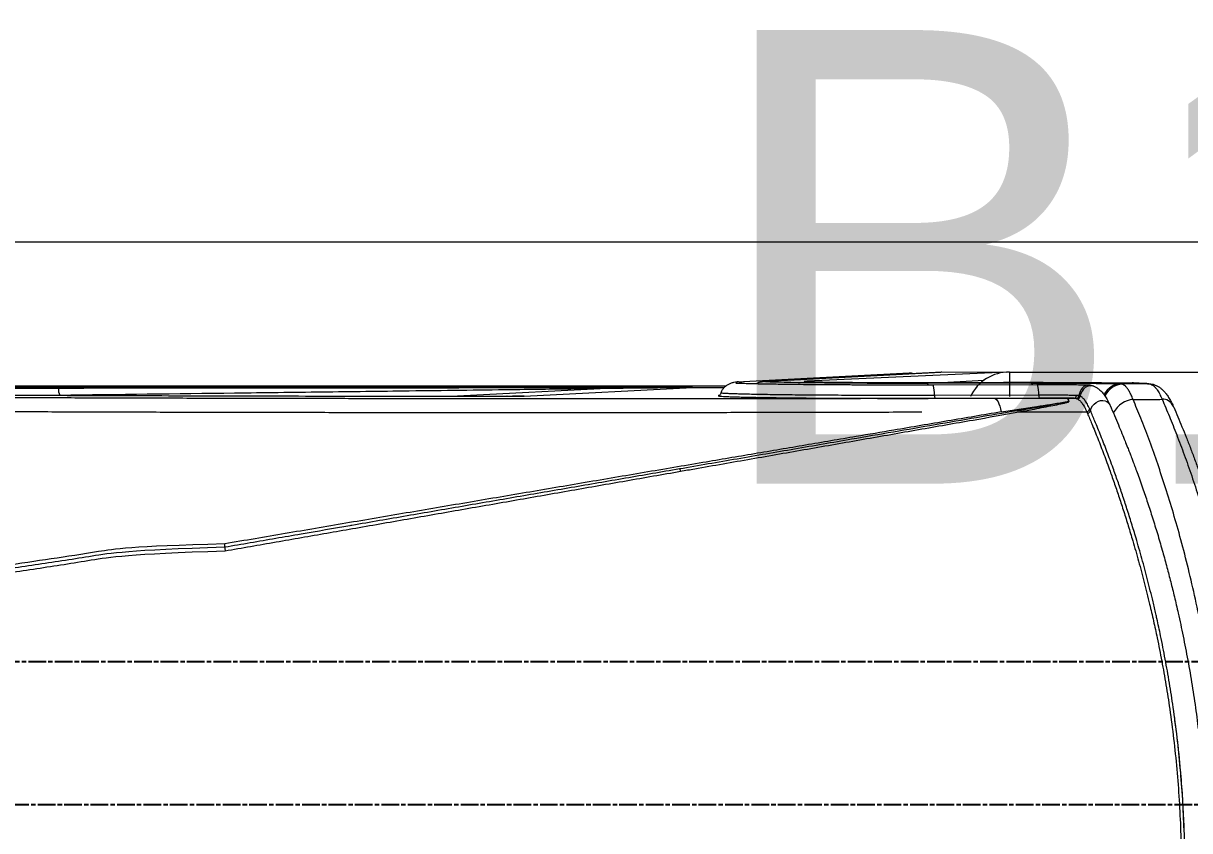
# Model space of a CAD drawing. Header units: inches. Extents: x 102655 to 148943, y 72248 to 114419.
# Drawn here: x 132857 to 133445, y 99441 to 99849 of the extents above; entities that cross this region are included whole.
import ezdxf

# ---------------------------------------------------------------- set-up
doc = ezdxf.new("R2010")
doc.units = ezdxf.units.IN
doc.linetypes.add('CENTER INDS', pattern=[13.335, 8.89, -1.11125, 2.2225, -1.11125])
doc.layers.add('ceiling dim', color=8, linetype='Continuous', lineweight=5)
doc.layers.add('Furnitureee', color=8, linetype='Continuous', lineweight=5)
doc.layers.add('ELECTRICAL LIGHTING CEILING', color=6, linetype='CENTER INDS', true_color=0xff00ff)
doc.layers.add('WALL-GNRL', color=8, linetype='Continuous')
doc.styles.get("Standard").update_dxf_attribs({"font": 'arial.ttf'})

# ---------------------------------------------------------------- blocks, each defined once
blk = doc.blocks.new('A$Caba3f22f')
at = {"color": 8}
for p, q in [((26280.01, 5452.53, 0.03), (21480.01, 5452.77, 0.03)), ((23214.55, 5382.22, 0.03), (23301.27, 5386.73, 0.03)), ((23230.29, 5382.62, 0.03), (23317.38, 5387.15, 0.03)), ((23230.76, 5382.64, 0.03), (23317.87, 5387.17, 0.03)), ((23350.57, 5387.16, 0.03), (23249.87, 5382.56, 0.03)), ((23317.87, 5387.17, 0.03), (23350.57, 5387.16, 0.03)), ((23351.93, 5387.16, 0.03), (24646.9, 5387.09, 0.03)), ((23351.93, 5387.16, 0.03), (23351.93, 5374.88, 0.03)), ((23208.73, 5379.99, 0.03), (22633.9, 5380.02, 0.03)), ((23152.03, 5379.03, 0.03), (23073.55, 5374.94, 0.03)), ((23107.11, 5374.92, 0.03), (23191.99, 5379.34, 0.03)), ((23164.42, 5379.34, 0.03), (23151.21, 5379.34, 0.03)), ((23191.63, 5379.34, 0.03), (23164.42, 5379.34, 0.03)), ((23191.99, 5379.34, 0.03), (23191.63, 5379.34, 0.03)), ((23213.94, 5382.15, 0.03), (23214.55, 5382.22, 0.03)), ((23230.29, 5382.62, 0.03), (23230.76, 5382.64, 0.03)), ((23362.94, 5381.55, 0.03), (23310.36, 5381.42, 0.03)), ((23310.66, 5381.23, 0.03), (23310.36, 5381.42, 0.03)), ((23310.91, 5380.79, 0.03), (23310.66, 5381.23, 0.03)), ((23313.22, 5380.73, 0.03), (23365.8, 5380.85, 0.03)), ((23313.24, 5380.72, 0.03), (23313.22, 5380.73, 0.03)), ((23313.45, 5380.53, 0.03), (23313.24, 5380.72, 0.03)), ((23313.65, 5380, 0.03), (23313.45, 5380.53, 0.03)), ((23313.83, 5379.16, 0.03), (23313.65, 5380, 0.03)), ((23313.98, 5378.07, 0.03), (23313.83, 5379.16, 0.03)), ((23314.1, 5376.76, 0.03), (23313.98, 5378.07, 0.03)), ((23314.71, 5381.72, 0.03), (23339.17, 5383.05, 0.03)), ((23363.24, 5381.36, 0.03), (23362.94, 5381.55, 0.03)), ((23363.53, 5380.85, 0.03), (23363.24, 5381.36, 0.03)), ((23365.82, 5380.85, 0.03), (23365.8, 5380.85, 0.03)), ((23366.03, 5380.65, 0.03), (23365.82, 5380.85, 0.03)), ((23366.23, 5380.12, 0.03), (23366.03, 5380.65, 0.03)), ((23366.41, 5379.29, 0.03), (23366.23, 5380.12, 0.03)), ((23366.57, 5378.19, 0.03), (23366.41, 5379.29, 0.03)), ((23366.68, 5376.89, 0.03), (23366.57, 5378.19, 0.03)), ((23408.74, 5381.02, 0.03), (23407.87, 5381.18, 0.03)), ((23413.84, 5381.67, 0.03), (23414.2, 5381.66, 0.03)), ((23413.89, 5381.65, 0.03), (23414.18, 5381.63, 0.03)), ((23414.2, 5381.66, 0.03), (23415.42, 5381.59, 0.03)), ((23422.29, 5381.23, 0.03), (23422.56, 5381.23, 0.03)), ((23098.53, 5374.93, 0.03), (23098.33, 5374.93, 0.03)), ((23314.17, 5375.32, 0.03), (23314.1, 5376.76, 0.03)), ((23366.75, 5375.45, 0.03), (23314.17, 5375.32, 0.03)), ((23314.42, 5373.88, 0.03), (23367, 5374, 0.03)), ((23344.54, 5373.83, 0.03), (23344.96, 5373.69, 0.03)), ((23344.96, 5373.69, 0.03), (23345.39, 5373.34, 0.03)), ((23345.39, 5373.34, 0.03), (23345.8, 5372.79, 0.03)), ((23345.8, 5372.79, 0.03), (23346.22, 5372.03, 0.03)), ((23346.22, 5372.03, 0.03), (23346.62, 5371.06, 0.03)), ((23366.75, 5375.45, 0.03), (23366.68, 5376.89, 0.03)), ((23384.54, 5373.89, 0.03), (23381.12, 5373.88, 0.03)), ((23384.54, 5373.89, 0.03), (23385.62, 5373.78, 0.03)), ((23394.7, 5371.01, 0.03), (23395.68, 5371.83, 0.03)), ((23395.68, 5371.83, 0.03), (23396.77, 5372.43, 0.03)), ((23396.77, 5372.43, 0.03), (23397.91, 5372.77, 0.03)), ((23397.91, 5372.77, 0.03), (23399.05, 5372.85, 0.03)), ((23399.05, 5372.85, 0.03), (23400.13, 5372.66, 0.03)), ((23400.13, 5372.66, 0.03), (23401.11, 5372.21, 0.03)), ((23401.11, 5372.21, 0.03), (23401.93, 5371.52, 0.03)), ((23346.62, 5371.06, 0.03), (23347.02, 5369.9, 0.03)), ((23347.02, 5369.9, 0.03), (23347.41, 5368.55, 0.03)), ((23347.41, 5368.55, 0.03), (23347.78, 5367.01, 0.03)), ((23356.72, 5366.99, 0.03), (23390.91, 5367.1, 0.03)), ((23390.91, 5367.1, 0.03), (23391.26, 5366.28, 0.03)), ((23392.78, 5367.65, 0.03), (23392.42, 5368.47, 0.03)), ((23392.78, 5367.65, 0.03), (23393.21, 5368.88, 0.03)), ((23393.21, 5368.88, 0.03), (23393.86, 5370.01, 0.03)), ((23393.86, 5370.01, 0.03), (23394.7, 5371.01, 0.03)), ((23401.93, 5371.52, 0.03), (23402.57, 5370.62, 0.03)), ((23402.57, 5370.62, 0.03), (23402.73, 5370.28, 0.03)), ((23185.42, 5338.23, 0.03), (23185.48, 5338.22, 0.03)), ((23185.48, 5338.22, 0.03), (23185.55, 5338.17, 0.03)), ((23185.55, 5338.17, 0.03), (23185.62, 5338.08, 0.03)), ((23185.62, 5338.08, 0.03), (23185.7, 5337.95, 0.03)), ((23185.7, 5337.95, 0.03), (23185.77, 5337.79, 0.03)), ((23185.77, 5337.79, 0.03), (23185.85, 5337.59, 0.03)), ((23185.85, 5337.59, 0.03), (23185.93, 5337.36, 0.03)), ((23185.93, 5337.36, 0.03), (23186.01, 5337.09, 0.03))]:
    blk.add_line(p, q, dxfattribs=at)
at = {"color": 8, "extrusion": (0, 0, -1)}
for centre, major_axis, ratio, start_param, end_param in [((23301.5, 5379.97, 0.03), (-0.06, -6.77), 0.843231, 3.090475, 3.443549), ((23317.84, 5373.63, 0.03), (-0.04, -13.54), 0.824457, 3.096517, 3.140397), ((23298.23, 5382.38, 0.03), (-69.85, 0), 0.01395, -0.360622, 0.261799), ((23298.23, 5382.38, 0.03), (-69.85, 0), 0.01395, 4.537856, 5.922564), ((23298.23, 5382.39, 0.03), (-49.92, 0), 0.013951, -0.368893, 0.250807), ((23298.23, 5382.39, 0.03), (49.92, 0), 0.013951, 1.440467, 2.772699), ((23154.05, 5397.74, 0.03), (-1159.32, 0.06), 0.013951, 4.52592, 4.58206), ((23369.96, 5380.99, 0.03), (-40.44, 0), 0.01395, 1.396263, 2.786312), ((23379, 5381.09, 0.03), (-54.06, 0), 0.013951, 1.384327, 2.271188), ((23850.89, 5383.05, 0.03), (-448.5, 0.02), 0.01395, -0.238388, -0.226436), ((23850.89, 5383.05, 0.03), (448.5, -0.02), 0.01395, 2.876377, 2.903204), ((23850.89, 5383.05, 0.03), (-448.5, 0.02), 0.01395, -0.298989, -0.265216)]:
    blk.add_ellipse(centre, major_axis=major_axis, ratio=ratio, start_param=start_param, end_param=end_param, dxfattribs=at)
at = {"color": 8}
for centre, major_axis, ratio, start_param, end_param in [((23351.92, 5365.23, 0.03), (0, -21.93), 0.997481, 3.141593, 4.258808), ((22881.24, 5379.09, 0.03), (0, -11.23), 0.814572, 4.687504, 4.7138), ((22877.46, 5379.04, 0.03), (0, -6.6), 0.814572, 4.707788, 5.273733), ((23151.3, 5379.31, 0.03), (0, -0.113), 0.814572, 4.468189, 4.687433), ((23152.16, 5381.48, 0.03), (0, -2.46), 0.814572, -0.496751, -0.063813), ((23214.77, 5375.88, 0.03), (0, -6.35), 0.814572, 2.703758, 3.183157), ((23249.84, 5369.82, 0.03), (0, -12.75), 0.814572, 2.873609, 3.138493), ((23392.07, 5374.33, 0.03), (0, -6.33), 0.814572, 3.140665, 4.570357), ((23392.94, 5373.64, 0.03), (0, -6.62), 0.814572, 2.855114, 4.509541), ((23408.02, 5368.66, 0.03), (0, -12.52), 0.814572, 3.156425, 4.11359), ((23408.95, 5367.88, 0.03), (0, -13.14), 0.814572, 3.160849, 4.12618), ((23315.97, 5375.04, 0.03), (0, -2.24), 0.814572, 4.586277, 5.257349), ((23368.56, 5375.16, 0.03), (0, -2.24), 0.814572, 4.586277, 5.257349), ((23381.83, 5367.62, 0.03), (0, -4.66), 0.814572, 3.109971, 3.174783), ((23384.43, 5375.51, 0.03), (0, -1.62), 0.814572, 0.077055, 1.453539), ((23385.55, 5375.54, 0.03), (0, -1.77), 0.814572, 0.050809, 1.387826), ((23386.22, 5375.39, 0.03), (0, -1.82), 0.814572, 0.033274, 1.343861), ((23415.06, 5357.04, 0.03), (0, -16.3), 0.814572, 3.199837, 4.090781), ((23429.58, 5366.38, 0.03), (0, -7.04), 0.814572, 2.107138, 3.254725), ((23372.05, 5369.14, 0.03), (0, -1.26), 0.814572, 2.391339, 3.223944), ((23390.82, 5369.19, 0.03), (0, -2.1), 0.814572, 0.052055, 1.217732), ((23391.16, 5368.38, 0.03), (0, -2.11), 0.814572, 0.055806, 1.219088), ((22947.56, 5298.88, 0.03), (0, -10.58), 0.814572, 1.554404, 1.717933), ((22964.48, 5298.43, 0.03), (0, -10.2), 0.814572, 4.685146, 4.860519)]:
    blk.add_ellipse(centre, major_axis=major_axis, ratio=ratio, start_param=start_param, end_param=end_param, dxfattribs=at)
for points, knots in [([(22872.09, 5379.37, 0.03), (22869.19, 5379.37, 0.03), (22863.37, 5379.36, 0.03), (22855.15, 5379.35, 0.03), (22847.51, 5379.32, 0.03), (22840.41, 5379.29, 0.03), (22833.47, 5379.25, 0.03), (22826.99, 5379.2, 0.03), (22821.07, 5379.15, 0.03), (22815.64, 5379.09, 0.03), (22810.47, 5379.03, 0.03), (22807.32, 5378.98, 0.03), (22805.74, 5378.96, 0.03)], [0, 0, 0, 0, 0.116187, 0.233499, 0.332428, 0.431357, 0.533163, 0.634968, 0.725147, 0.815326, 0.907663, 1, 1, 1, 1]), ([(22807.16, 5378.63, 0.03), (22808.84, 5378.66, 0.03), (22812.22, 5378.71, 0.03), (22817.8, 5378.78, 0.03), (22823.71, 5378.84, 0.03), (22829.98, 5378.9, 0.03), (22836.61, 5378.95, 0.03), (22843.46, 5378.99, 0.03), (22850.42, 5379.02, 0.03), (22857.49, 5379.05, 0.03), (22864.73, 5379.06, 0.03), (22869.63, 5379.07, 0.03), (22872.08, 5379.07, 0.03)], [0, 0, 0, 0, 0.1005001, 0.2017234, 0.3007679, 0.3998123, 0.5017345, 0.6036566, 0.7013639, 0.7990712, 0.8995356, 1, 1, 1, 1]), ([(22872.08, 5379.07, 0.03), (22876.99, 5379.08, 0.03), (22901.49, 5379.1, 0.03), (22960.27, 5379.15, 0.03), (23048.41, 5379.23, 0.03), (23116.94, 5379.29, 0.03), (23151.21, 5379.32, 0.03)], [0, 0, 0, 0, 0.052682, 0.26341, 0.631705, 1, 1, 1, 1]), ([(23151.21, 5379.34, 0.03), (23140.23, 5379.34, 0.03), (23063.6, 5379.35, 0.03), (22970.56, 5379.36, 0.03), (22888.5, 5379.37, 0.03), (22872.09, 5379.37, 0.03)], [0, 0, 0, 0, 0.118005, 0.823601, 1, 1, 1, 1]), ([(22872.91, 5375.53, 0.03), (22902.3, 5375.89, 0.03), (22946.38, 5376.43, 0.03), (23005.13, 5377.16, 0.03), (23043.09, 5377.63, 0.03), (23074.93, 5378.03, 0.03), (23097.81, 5378.32, 0.03), (23117.82, 5378.58, 0.03), (23134.97, 5378.8, 0.03), (23146.34, 5378.95, 0.03), (23152.03, 5379.03, 0.03)], [0, 0, 0, 0, 0.315448, 0.473187, 0.630925, 0.72315, 0.815374, 0.876923, 0.938471, 1, 1, 1, 1]), ([(23151.21, 5379.32, 0.03), (23155.27, 5379.32, 0.03), (23168.75, 5379.33, 0.03), (23182.34, 5379.34, 0.03), (23191.87, 5379.34, 0.03), (23208.02, 5379.34, 0.03)], [0, 0, 0, 0, 0.298961, 0.991219, 1, 1, 1, 1]), ([(23152.03, 5379.03, 0.03), (23165.24, 5379.17, 0.03), (23178.56, 5379.31, 0.03), (23191.88, 5379.34, 0.03), (23191.99, 5379.34, 0.03)], [0, 0, 0, 0, 0.991569, 1, 1, 1, 1]), ([(23206.47, 5376.61, 0.03), (23206.56, 5376.96, 0.03), (23206.76, 5377.69, 0.03), (23207.55, 5378.89, 0.03), (23208.65, 5379.99, 0.03), (23209.96, 5380.89, 0.03), (23211.34, 5381.56, 0.03), (23212.85, 5382.05, 0.03), (23214, 5382.17, 0.03), (23214.56, 5382.22, 0.03)], [0, 0, 0, 0, 0.159997, 0.334916, 0.51088, 0.641759, 0.768659, 0.888781, 1, 1, 1, 1]), ([(23213.96, 5381.55, 0.03), (23213.99, 5381.58, 0.03), (23214.06, 5381.62, 0.03), (23214.58, 5381.6, 0.03), (23215.32, 5381.57, 0.03), (23216.75, 5381.51, 0.03), (23219, 5381.43, 0.03), (23222.28, 5381.34, 0.03), (23225.98, 5381.25, 0.03), (23229.94, 5381.18, 0.03), (23234.01, 5381.11, 0.03), (23238.81, 5381.04, 0.03), (23244.54, 5380.97, 0.03), (23251.44, 5380.9, 0.03), (23258.82, 5380.84, 0.03), (23265.05, 5380.8, 0.03), (23269.87, 5380.78, 0.03), (23273.14, 5380.76, 0.03), (23276.46, 5380.75, 0.03), (23280.03, 5380.74, 0.03), (23283.78, 5380.73, 0.03), (23287.84, 5380.72, 0.03), (23292.17, 5380.71, 0.03), (23296.99, 5380.71, 0.03), (23302.25, 5380.71, 0.03), (23307.73, 5380.71, 0.03), (23311.41, 5380.72, 0.03), (23313.22, 5380.73, 0.03)], [0, 0, 0, 0, 0.0289277, 0.0533063, 0.0801382, 0.1093548, 0.1677146, 0.2234916, 0.2763244, 0.3258758, 0.3719179, 0.4142986, 0.4750998, 0.536262, 0.5974436, 0.6588882, 0.6836065, 0.7083542, 0.7330723, 0.7581913, 0.7875019, 0.8155404, 0.846797, 0.8814067, 0.9196804, 0.9604345, 1, 1, 1, 1]), ([(23224.05, 5381.3, 0.03), (23224.23, 5381.39, 0.03), (23224.65, 5381.62, 0.03), (23225.27, 5381.86, 0.03), (23225.87, 5382.06, 0.03), (23226.38, 5382.19, 0.03), (23226.84, 5382.29, 0.03), (23227.28, 5382.37, 0.03), (23227.74, 5382.43, 0.03), (23228.35, 5382.5, 0.03), (23229.14, 5382.56, 0.03), (23229.9, 5382.6, 0.03), (23230.29, 5382.62, 0.03)], [0, 0, 0, 0, 0.0351568, 0.0843795, 0.1319903, 0.1821492, 0.2387678, 0.3081536, 0.3995193, 0.5306076, 0.7553268, 1, 1, 1, 1]), ([(23249.69, 5382.25, 0.03), (23249.69, 5382.25, 0.03), (23249.66, 5382.25, 0.03), (23249.77, 5382.24, 0.03), (23250.02, 5382.22, 0.03), (23250.52, 5382.2, 0.03), (23251.17, 5382.16, 0.03), (23251.75, 5382.14, 0.03), (23252.01, 5382.13, 0.03)], [0, 0, 0, 0, 0.0052, 0.152846, 0.336857, 0.556296, 0.804052, 1, 1, 1, 1]), ([(23365.8, 5380.85, 0.03), (23366.47, 5380.85, 0.03), (23367.61, 5380.86, 0.03), (23369.22, 5380.86, 0.03), (23370.63, 5380.86, 0.03), (23372.01, 5380.85, 0.03), (23373.37, 5380.85, 0.03), (23375, 5380.85, 0.03), (23376.73, 5380.84, 0.03), (23378.48, 5380.83, 0.03), (23380.06, 5380.82, 0.03), (23381.77, 5380.81, 0.03), (23383.76, 5380.8, 0.03), (23385.76, 5380.77, 0.03), (23387.63, 5380.75, 0.03), (23388.97, 5380.72, 0.03), (23389.98, 5380.71, 0.03), (23390.7, 5380.69, 0.03), (23391.4, 5380.67, 0.03), (23391.82, 5380.66, 0.03), (23392.07, 5380.65, 0.03)], [0, 0, 0, 0, 0.0628, 0.108479, 0.150364, 0.194077, 0.237415, 0.278241, 0.348416, 0.403839, 0.45042, 0.509295, 0.582321, 0.66886, 0.743828, 0.825797, 0.865653, 0.903207, 0.944648, 1, 1, 1, 1]), ([(23392.07, 5380.65, 0.03), (23392.35, 5380.62, 0.03), (23392.88, 5380.56, 0.03), (23393.7, 5380.28, 0.03), (23394.18, 5380.1, 0.03), (23394.43, 5380.01, 0.03)], [0, 0, 0, 0, 0.337024, 0.646456, 1, 1, 1, 1]), ([(23394.44, 5380, 0.03), (23394.9, 5379.8, 0.03), (23395.9, 5379.35, 0.03), (23397.26, 5378.36, 0.03), (23398.69, 5376.96, 0.03), (23400.08, 5375.18, 0.03), (23401.45, 5372.99, 0.03), (23402.3, 5371.19, 0.03), (23402.73, 5370.28, 0.03)], [0, 0, 0, 0, 0.133435, 0.288546, 0.44925, 0.619901, 0.807087, 1, 1, 1, 1]), ([(23422.29, 5381.23, 0.03), (23419.54, 5381.22, 0.03), (23414.74, 5381.21, 0.03), (23409.93, 5381.19, 0.03), (23407.87, 5381.18, 0.03)], [0, 0, 0, 0, 0.572013, 1, 1, 1, 1]), ([(23414.29, 5373.31, 0.03), (23413.98, 5374.05, 0.03), (23413.37, 5375.52, 0.03), (23412.4, 5377.35, 0.03), (23411.4, 5378.86, 0.03), (23410.18, 5380.28, 0.03), (23409.29, 5380.74, 0.03), (23408.74, 5381.02, 0.03)], [0, 0, 0, 0, 0.175253, 0.350506, 0.530867, 0.711229, 1, 1, 1, 1]), ([(23418.4, 5381.43, 0.03), (23419.11, 5381.39, 0.03), (23420.43, 5381.32, 0.03), (23421.88, 5381.26, 0.03), (23422.56, 5381.23, 0.03)], [0, 0, 0, 0, 0.536047, 1, 1, 1, 1]), ([(23422.29, 5381.23, 0.03), (23422.63, 5381.18, 0.03), (23423.31, 5381.08, 0.03), (23424.35, 5380.46, 0.03), (23425.4, 5379.5, 0.03), (23426.53, 5378.05, 0.03), (23427.72, 5376.09, 0.03), (23428.53, 5374.28, 0.03), (23428.93, 5373.37, 0.03)], [0, 0, 0, 0, 0.152724, 0.305447, 0.462608, 0.619769, 0.808869, 1, 1, 1, 1]), ([(23422.56, 5381.22, 0.03), (23423.06, 5381.17, 0.03), (23424.06, 5381.08, 0.03), (23425.52, 5380.61, 0.03), (23426.92, 5379.92, 0.03), (23428.25, 5379, 0.03), (23429.52, 5377.86, 0.03), (23430.75, 5376.48, 0.03), (23431.96, 5374.81, 0.03), (23433.14, 5372.82, 0.03), (23433.98, 5371.19, 0.03), (23434.42, 5370.14, 0.03), (23434.49, 5369.96, 0.03)], [0, 0, 0, 0, 0.088384, 0.179068, 0.271244, 0.366755, 0.467788, 0.576972, 0.696558, 0.82746, 0.968938, 1, 1, 1, 1]), ([(23344.54, 5373.83, 0.03), (23333.29, 5373.81, 0.03), (23310.79, 5373.76, 0.03), (23276.85, 5373.7, 0.03), (23242.82, 5373.65, 0.03), (23208.55, 5373.62, 0.03), (23174.06, 5373.61, 0.03), (23139.39, 5373.6, 0.03), (23104.72, 5373.61, 0.03), (23071.41, 5373.64, 0.03), (23039.49, 5373.67, 0.03), (23008.95, 5373.72, 0.03), (22978.51, 5373.77, 0.03), (22948.18, 5373.84, 0.03), (22917.99, 5373.92, 0.03), (22887.95, 5374.01, 0.03), (22858.08, 5374.11, 0.03), (22827.96, 5374.22, 0.03), (22797.61, 5374.35, 0.03), (22767.08, 5374.49, 0.03), (22736.8, 5374.64, 0.03), (22716.88, 5374.75, 0.03), (22706.92, 5374.8, 0.03)], [0, 0, 0, 0, 0.0526532, 0.1053285, 0.1580039, 0.2106571, 0.2640366, 0.3174392, 0.3708419, 0.4242214, 0.4714791, 0.5187529, 0.5660266, 0.6132843, 0.6605421, 0.7078159, 0.7550897, 0.8023475, 0.8517514, 0.9011737, 0.950596, 1, 1, 1, 1]), ([(22786.13, 5375.75, 0.03), (22793.49, 5375.72, 0.03), (22808.2, 5375.65, 0.03), (22830.46, 5375.55, 0.03), (22854.35, 5375.46, 0.03), (22879.92, 5375.36, 0.03), (22907.18, 5375.27, 0.03), (22934.59, 5375.19, 0.03), (22962.15, 5375.12, 0.03), (22989.81, 5375.06, 0.03), (23015.23, 5375.02, 0.03), (23038.36, 5374.98, 0.03), (23055.73, 5374.96, 0.03), (23066.16, 5374.95, 0.03), (23069.63, 5374.95, 0.03)], [0, 0, 0, 0, 0.0802715, 0.1605519, 0.2408233, 0.3372601, 0.4337607, 0.5302924, 0.6268232, 0.7233216, 0.8197569, 0.8918578, 0.9639583, 1, 1, 1, 1]), ([(22864.56, 5375.42, 0.03), (22865.88, 5375.44, 0.03), (22868.65, 5375.48, 0.03), (22871.45, 5375.51, 0.03), (22872.91, 5375.53, 0.03)], [0, 0, 0, 0, 0.4774285, 1, 1, 1, 1]), ([(23069.63, 5374.95, 0.03), (23071.62, 5374.95, 0.03), (23081.4, 5374.94, 0.03), (23093.14, 5374.93, 0.03), (23103.39, 5374.92, 0.03), (23105.95, 5374.92, 0.03), (23106.59, 5374.92, 0.03), (23106.86, 5374.92, 0.03), (23107, 5374.92, 0.03), (23107.11, 5374.92, 0.03)], [0, 0, 0, 0, 0.158987, 0.783772, 0.939959, 0.979006, 0.988768, 0.991208, 1, 1, 1, 1]), ([(23107.11, 5374.92, 0.03), (23107, 5374.92, 0.03), (23105.02, 5374.92, 0.03), (23103.05, 5374.92, 0.03), (23101.19, 5374.92, 0.03)], [0, 0, 0, 0, 0.055702, 1, 1, 1, 1]), ([(23205.2, 5375.23, 0.03), (23205.12, 5375.21, 0.03), (23204.88, 5375.16, 0.03), (23205.1, 5375.11, 0.03), (23205.24, 5375.08, 0.03)], [0, 0, 0, 0, 0.3393472, 1, 1, 1, 1]), ([(23205.49, 5375.29, 0.03), (23205.46, 5375.29, 0.03), (23205.25, 5375.27, 0.03), (23205.23, 5375.25, 0.03), (23205.2, 5375.23, 0.03)], [0, 0, 0, 0, 0.119518, 1, 1, 1, 1]), ([(23205.24, 5375.08, 0.03), (23205.25, 5375.08, 0.03), (23205.33, 5375.04, 0.03), (23206.07, 5374.96, 0.03), (23207.51, 5374.86, 0.03), (23209.63, 5374.76, 0.03), (23211.89, 5374.67, 0.03), (23214.51, 5374.59, 0.03), (23217.49, 5374.51, 0.03), (23221.62, 5374.42, 0.03), (23226.25, 5374.34, 0.03), (23231.38, 5374.26, 0.03), (23236.97, 5374.18, 0.03), (23242.98, 5374.11, 0.03), (23249.36, 5374.05, 0.03), (23256.08, 5374, 0.03), (23263.08, 5373.96, 0.03), (23270.32, 5373.92, 0.03), (23277.74, 5373.89, 0.03), (23285.3, 5373.87, 0.03), (23292.79, 5373.86, 0.03), (23300.14, 5373.86, 0.03), (23307.32, 5373.86, 0.03), (23312.05, 5373.87, 0.03), (23314.42, 5373.88, 0.03)], [0, 0, 0, 0, 0.003014, 0.052162, 0.101312, 0.15046, 0.199441, 0.223915, 0.273064, 0.322213, 0.371193, 0.420174, 0.46932, 0.518468, 0.567617, 0.616765, 0.665914, 0.715062, 0.764042, 0.813189, 0.862332, 0.908198, 0.954132, 1, 1, 1, 1]), ([(23205.46, 5375.28, 0.03), (23205.47, 5375.28, 0.03), (23205.49, 5375.28, 0.03), (23205.62, 5375.34, 0.03), (23205.81, 5375.45, 0.03), (23206.06, 5375.68, 0.03), (23206.33, 5376.08, 0.03), (23206.41, 5376.45, 0.03), (23206.44, 5376.6, 0.03)], [0, 0, 0, 0, 0.275228, 0.476409, 0.629129, 0.765457, 0.89988, 1, 1, 1, 1]), ([(23206.47, 5376.59, 0.03), (23206.46, 5376.6, 0.03), (23206.43, 5376.6, 0.03), (23206.46, 5376.61, 0.03), (23206.47, 5376.61, 0.03)], [0, 0, 0, 0, 0.616236, 1, 1, 1, 1]), ([(23314.17, 5375.32, 0.03), (23312.43, 5375.32, 0.03), (23308.96, 5375.31, 0.03), (23303.69, 5375.3, 0.03), (23298.38, 5375.3, 0.03), (23292.31, 5375.31, 0.03), (23285.51, 5375.31, 0.03), (23278.06, 5375.33, 0.03), (23270.75, 5375.36, 0.03), (23263.63, 5375.4, 0.03), (23256.74, 5375.44, 0.03), (23250.12, 5375.49, 0.03), (23243.84, 5375.55, 0.03), (23237.92, 5375.62, 0.03), (23232.42, 5375.69, 0.03), (23227.36, 5375.77, 0.03), (23222.8, 5375.85, 0.03), (23218.74, 5375.94, 0.03), (23215.8, 5376.02, 0.03), (23213.22, 5376.1, 0.03), (23211, 5376.18, 0.03), (23208.91, 5376.29, 0.03), (23207.46, 5376.39, 0.03), (23206.58, 5376.49, 0.03), (23206.51, 5376.56, 0.03), (23206.47, 5376.59, 0.03)], [0, 0, 0, 0, 0.0328367, 0.0656772, 0.0989454, 0.1322114, 0.1792378, 0.2265922, 0.2736356, 0.3206693, 0.3680268, 0.4150606, 0.4624189, 0.5094594, 0.5568173, 0.6038475, 0.650886, 0.6979241, 0.7452823, 0.7687856, 0.8158235, 0.8628562, 0.9102146, 0.9572616, 1, 1, 1, 1]), ([(23381.12, 5373.88, 0.03), (23380.48, 5373.88, 0.03), (23377.3, 5373.89, 0.03), (23371.54, 5373.88, 0.03), (23363.2, 5373.87, 0.03), (23354.19, 5373.85, 0.03), (23347.76, 5373.84, 0.03), (23344.54, 5373.83, 0.03)], [0, 0, 0, 0, 0.051971, 0.259761, 0.468507, 0.73415, 1, 1, 1, 1]), ([(23347.78, 5367.01, 0.03), (23353.75, 5367.94, 0.03), (23364.23, 5369.58, 0.03), (23375.49, 5371.32, 0.03), (23380.84, 5372.14, 0.03), (23381.7, 5372.28, 0.03)], [0, 0, 0, 0, 0.526147, 0.92394, 1, 1, 1, 1]), ([(23385.75, 5375.32, 0.03), (23385.07, 5375.34, 0.03), (23383.81, 5375.37, 0.03), (23381.43, 5375.39, 0.03), (23378.83, 5375.42, 0.03), (23375.93, 5375.44, 0.03), (23372.85, 5375.45, 0.03), (23369.75, 5375.45, 0.03), (23367.75, 5375.45, 0.03), (23366.75, 5375.45, 0.03)], [0, 0, 0, 0, 0.160374, 0.29788, 0.435478, 0.580919, 0.726293, 0.863204, 1, 1, 1, 1]), ([(23367, 5374, 0.03), (23367.92, 5374.01, 0.03), (23369.78, 5374.01, 0.03), (23372.63, 5374.01, 0.03), (23375.47, 5374, 0.03), (23378.14, 5373.98, 0.03), (23380.53, 5373.96, 0.03), (23382.73, 5373.93, 0.03), (23383.9, 5373.91, 0.03), (23384.54, 5373.89, 0.03)], [0, 0, 0, 0, 0.1369005, 0.2739315, 0.4188282, 0.5638006, 0.7009544, 0.8380035, 1, 1, 1, 1]), ([(23381.7, 5372.28, 0.03), (23381.7, 5372.27, 0.03), (23381.67, 5372.25, 0.03), (23381.57, 5372.21, 0.03), (23381.28, 5372.12, 0.03), (23380.76, 5372, 0.03), (23379.02, 5371.64, 0.03), (23376.08, 5371.1, 0.03), (23373.34, 5370.64, 0.03), (23371.96, 5370.4, 0.03)], [0, 0, 0, 0, 0.004237, 0.0190493, 0.0436851, 0.1108349, 0.1887429, 0.5941874, 1, 1, 1, 1]), ([(23372.75, 5370.07, 0.03), (23374.11, 5370.32, 0.03), (23376.82, 5370.84, 0.03), (23379.65, 5371.44, 0.03), (23381.21, 5371.87, 0.03), (23381.67, 5372.03, 0.03), (23381.89, 5372.16, 0.03), (23381.95, 5372.23, 0.03), (23381.95, 5372.27, 0.03), (23381.95, 5372.28, 0.03)], [0, 0, 0, 0, 0.396978, 0.792517, 0.871561, 0.943041, 0.972182, 0.99287, 1, 1, 1, 1]), ([(23381.12, 5373.88, 0.03), (23381.12, 5373.88, 0.03), (23381.15, 5373.88, 0.03), (23381.27, 5373.84, 0.03), (23381.55, 5373.59, 0.03), (23381.79, 5372.8, 0.03), (23381.95, 5372.28, 0.03)], [0, 0, 0, 0, 0.00766, 0.085244, 0.396634, 1, 1, 1, 1]), ([(23381.12, 5373.88, 0.03), (23381.12, 5373.88, 0.03), (23381.14, 5373.88, 0.03), (23381.16, 5373.87, 0.03), (23381.2, 5373.85, 0.03), (23381.27, 5373.79, 0.03), (23381.35, 5373.66, 0.03), (23381.51, 5373.27, 0.03), (23381.61, 5372.73, 0.03), (23381.7, 5372.28, 0.03)], [0, 0, 0, 0, 0.007659, 0.085231, 0.087493, 0.18705, 0.396614, 0.487659, 1, 1, 1, 1]), ([(23385.62, 5373.78, 0.03), (23385.74, 5373.75, 0.03), (23385.91, 5373.71, 0.03), (23386.13, 5373.63, 0.03), (23386.22, 5373.59, 0.03), (23386.26, 5373.57, 0.03)], [0, 0, 0, 0, 0.499554, 0.7495916, 1, 1, 1, 1]), ([(23386.96, 5375.22, 0.03), (23386.96, 5375.22, 0.03), (23386.62, 5375.28, 0.03), (23386.18, 5375.3, 0.03), (23385.75, 5375.32, 0.03)], [0, 0, 0, 0, 0.000016, 1, 1, 1, 1]), ([(23386.26, 5373.57, 0.03), (23386.64, 5373.33, 0.03), (23387.4, 5372.85, 0.03), (23388.57, 5371.47, 0.03), (23389.75, 5369.63, 0.03), (23390.52, 5367.94, 0.03), (23390.91, 5367.1, 0.03)], [0, 0, 0, 0, 0.241426, 0.485546, 0.741177, 1, 1, 1, 1]), ([(23387.66, 5374.98, 0.03), (23387.66, 5374.98, 0.03), (23387.61, 5375, 0.03), (23387.51, 5375.05, 0.03), (23387.27, 5375.14, 0.03), (23387.09, 5375.2, 0.03), (23386.96, 5375.22, 0.03), (23386.96, 5375.22, 0.03)], [0, 0, 0, 0, 0.000022, 0.262045, 0.524158, 0.999978, 1, 1, 1, 1]), ([(23392.42, 5368.47, 0.03), (23392.03, 5369.31, 0.03), (23391.24, 5371.02, 0.03), (23390.03, 5372.89, 0.03), (23388.83, 5374.24, 0.03), (23388.05, 5374.79, 0.03), (23387.66, 5374.98, 0.03), (23387.66, 5374.98, 0.03)], [0, 0, 0, 0, 0.255879, 0.514919, 0.756134, 0.999997, 1, 1, 1, 1]), ([(23414.27, 4901.01, 0.03), (23415.44, 4903.83, 0.03), (23417.8, 4909.48, 0.03), (23421.43, 4918.89, 0.03), (23425.1, 4928.93, 0.03), (23428.76, 4939.63, 0.03), (23432.37, 4950.92, 0.03), (23435.91, 4962.77, 0.03), (23439.33, 4975.18, 0.03), (23442.6, 4988.12, 0.03), (23445.7, 5001.55, 0.03), (23448.58, 5015.42, 0.03), (23451.22, 5029.65, 0.03), (23453.57, 5044.24, 0.03), (23455.61, 5059.16, 0.03), (23457.31, 5074.38, 0.03), (23458.66, 5089.83, 0.03), (23459.65, 5105.46, 0.03), (23460.27, 5121.16, 0.03), (23460.49, 5137.66, 0.03), (23460.24, 5154.93, 0.03), (23459.46, 5172.92, 0.03), (23458.19, 5190.75, 0.03), (23456.45, 5208.33, 0.03), (23454.26, 5225.55, 0.03), (23451.64, 5242.34, 0.03), (23448.66, 5258.67, 0.03), (23445.35, 5274.5, 0.03), (23441.77, 5289.75, 0.03), (23438.02, 5304.14, 0.03), (23434.14, 5317.67, 0.03), (23430.21, 5330.35, 0.03), (23426.19, 5342.33, 0.03), (23422.17, 5353.54, 0.03), (23418.17, 5363.98, 0.03), (23415.58, 5370.21, 0.03), (23414.29, 5373.31, 0.03)], [0, 0, 0, 0, 0.027669, 0.055426, 0.08323, 0.111036, 0.1388, 0.166473, 0.194129, 0.221872, 0.249658, 0.277443, 0.305181, 0.332833, 0.360542, 0.388346, 0.416198, 0.444047, 0.471846, 0.499551, 0.531307, 0.56317, 0.595073, 0.626941, 0.6587, 0.690342, 0.722082, 0.753858, 0.785603, 0.817249, 0.847613, 0.878095, 0.908634, 0.939169, 0.969642, 1, 1, 1, 1]), ([(23414.29, 5373.31, 0.03), (23415.9, 5373.32, 0.03), (23420.78, 5373.34, 0.03), (23425.66, 5373.36, 0.03), (23428.93, 5373.37, 0.03)], [0, 0, 0, 0, 0.3284, 1, 1, 1, 1]), ([(23428.93, 5373.37, 0.03), (23430.14, 5370.55, 0.03), (23432.56, 5364.9, 0.03), (23436.3, 5355.51, 0.03), (23440.08, 5345.49, 0.03), (23443.85, 5334.81, 0.03), (23447.59, 5323.54, 0.03), (23451.25, 5311.72, 0.03), (23454.78, 5299.34, 0.03), (23458.18, 5286.43, 0.03), (23461.39, 5273.03, 0.03), (23464.38, 5259.19, 0.03), (23467.12, 5244.98, 0.03), (23469.57, 5230.42, 0.03), (23471.69, 5215.51, 0.03), (23473.47, 5200.29, 0.03), (23474.89, 5184.83, 0.03), (23475.93, 5169.2, 0.03), (23476.58, 5153.48, 0.03), (23476.8, 5137.98, 0.03), (23476.62, 5122.73, 0.03), (23476.06, 5107.74, 0.03), (23475.14, 5092.83, 0.03), (23473.87, 5078.05, 0.03), (23472.28, 5063.49, 0.03), (23470.23, 5048.24, 0.03), (23467.67, 5032.41, 0.03), (23464.58, 5016.09, 0.03), (23461.16, 5000.27, 0.03), (23457.46, 4985.04, 0.03), (23453.57, 4970.61, 0.03), (23449.54, 4957.01, 0.03), (23445.44, 4944.23, 0.03), (23441.26, 4932.15, 0.03), (23437.08, 4920.86, 0.03), (23432.92, 4910.34, 0.03), (23430.24, 4904.07, 0.03), (23428.91, 4900.95, 0.03)], [0, 0, 0, 0, 0.027622, 0.055331, 0.083087, 0.110847, 0.138564, 0.16619, 0.193794, 0.221485, 0.249219, 0.276951, 0.304637, 0.332237, 0.359951, 0.38776, 0.415618, 0.443472, 0.471276, 0.498985, 0.525394, 0.551884, 0.578419, 0.604955, 0.631451, 0.657862, 0.689438, 0.721112, 0.752821, 0.7845, 0.81608, 0.846637, 0.877315, 0.908051, 0.938783, 0.96945, 1, 1, 1, 1]), ([(22659.92, 5368.17, 0.03), (22669.59, 5368.11, 0.03), (22688.94, 5367.99, 0.03), (22718.33, 5367.81, 0.03), (22747.97, 5367.65, 0.03), (22777.85, 5367.5, 0.03), (22807.95, 5367.37, 0.03), (22838.26, 5367.25, 0.03), (22868.75, 5367.14, 0.03), (22899.87, 5367.04, 0.03), (22931.6, 5366.95, 0.03), (22963.93, 5366.88, 0.03), (22996.37, 5366.82, 0.03), (23024.51, 5366.79, 0.03), (23048.3, 5366.76, 0.03), (23067.73, 5366.75, 0.03), (23087.17, 5366.74, 0.03), (23111.33, 5366.74, 0.03), (23140.2, 5366.74, 0.03), (23173.74, 5366.77, 0.03), (23207.31, 5366.8, 0.03), (23240.87, 5366.86, 0.03), (23274.41, 5366.93, 0.03), (23296.66, 5366.99, 0.03), (23307.78, 5367.01, 0.03)], [0, 0, 0, 0, 0.047251, 0.094518, 0.141785, 0.189036, 0.236287, 0.283554, 0.33082, 0.378071, 0.427484, 0.476914, 0.526345, 0.575758, 0.605215, 0.634672, 0.66416, 0.693649, 0.74452, 0.795402, 0.846274, 0.897513, 0.948761, 1, 1, 1, 1]), ([(23347.78, 5367.01, 0.03), (23338.82, 5365.49, 0.03), (23320.92, 5362.45, 0.03), (23296.44, 5358.29, 0.03), (23272.48, 5354.22, 0.03), (23249.04, 5350.24, 0.03), (23223.27, 5345.86, 0.03), (23196.17, 5341.26, 0.03), (23167.74, 5336.42, 0.03), (23137.99, 5331.36, 0.03), (23108.11, 5326.29, 0.03), (23077.99, 5321.16, 0.03), (23047.66, 5316.01, 0.03), (23017.14, 5310.82, 0.03), (22986.6, 5305.62, 0.03), (22966.25, 5302.16, 0.03), (22956.08, 5300.43, 0.03)], [0, 0, 0, 0, 0.071919, 0.14384, 0.193591, 0.259997, 0.326417, 0.392824, 0.468149, 0.543508, 0.61887, 0.694197, 0.77063, 0.847097, 0.923565, 1, 1, 1, 1]), ([(23355.87, 5367.63, 0.03), (23349.02, 5366.44, 0.03), (23335.31, 5364.08, 0.03), (23314.48, 5360.49, 0.03), (23293.48, 5356.87, 0.03), (23269.87, 5352.79, 0.03), (23243.6, 5348.26, 0.03), (23214.63, 5343.26, 0.03), (23195.15, 5339.91, 0.03), (23185.42, 5338.23, 0.03)], [0, 0, 0, 0, 0.124348, 0.248737, 0.37313, 0.497483, 0.664972, 0.832507, 1, 1, 1, 1]), ([(23186.01, 5337.09, 0.03), (23188.39, 5337.51, 0.03), (23200.31, 5339.59, 0.03), (23221.7, 5343.34, 0.03), (23250.05, 5348.3, 0.03), (23278.18, 5353.23, 0.03), (23306.04, 5358.11, 0.03), (23332.25, 5362.7, 0.03), (23349.01, 5365.64, 0.03), (23356.72, 5366.99, 0.03)], [0, 0, 0, 0, 0.040881, 0.204423, 0.368357, 0.532378, 0.69639, 0.860312, 1, 1, 1, 1]), ([(23371.96, 5370.4, 0.03), (23369.33, 5369.95, 0.03), (23364.04, 5369.04, 0.03), (23358.6, 5368.1, 0.03), (23355.87, 5367.63, 0.03)], [0, 0, 0, 0, 0.499444, 1, 1, 1, 1]), ([(23356.72, 5366.99, 0.03), (23358.95, 5367.41, 0.03), (23364.38, 5368.46, 0.03), (23369.64, 5369.47, 0.03), (23372.75, 5370.07, 0.03)], [0, 0, 0, 0, 0.408601, 1, 1, 1, 1]), ([(23391.26, 5366.28, 0.03), (23392, 5364.54, 0.03), (23393.72, 5360.48, 0.03), (23396.5, 5353.61, 0.03), (23399.56, 5345.65, 0.03), (23402.4, 5337.94, 0.03), (23404.97, 5330.62, 0.03), (23407.29, 5323.8, 0.03), (23409.6, 5316.75, 0.03), (23411.88, 5309.49, 0.03), (23414.39, 5301.16, 0.03), (23417.08, 5291.71, 0.03), (23419.93, 5281.04, 0.03), (23422.43, 5270.96, 0.03), (23424.6, 5261.59, 0.03), (23426.66, 5252.03, 0.03), (23428.79, 5241.29, 0.03), (23430.92, 5229.32, 0.03), (23432.95, 5216.25, 0.03), (23434.81, 5202.06, 0.03), (23436.4, 5186.72, 0.03), (23437.59, 5171.19, 0.03), (23438.35, 5155.54, 0.03), (23438.65, 5140.33, 0.03), (23438.52, 5125.63, 0.03), (23438.04, 5111.46, 0.03), (23437.19, 5097.37, 0.03), (23436, 5083.41, 0.03), (23434.48, 5069.61, 0.03), (23432.64, 5056.02, 0.03), (23430.52, 5042.68, 0.03), (23428.14, 5029.61, 0.03), (23425.74, 5017.92, 0.03), (23423.41, 5007.56, 0.03), (23421.21, 4998.44, 0.03), (23418.93, 4989.54, 0.03), (23416.57, 4980.87, 0.03), (23414.15, 4972.43, 0.03), (23411.68, 4964.24, 0.03), (23409.17, 4956.3, 0.03), (23406.64, 4948.63, 0.03), (23404.1, 4941.24, 0.03), (23401.24, 4933.24, 0.03), (23398.06, 4924.78, 0.03), (23394.6, 4916.01, 0.03), (23392.36, 4910.7, 0.03), (23391.23, 4908.04, 0.03)], [0, 0, 0, 0, 0.01758, 0.041092, 0.064617, 0.088129, 0.105721, 0.123313, 0.140905, 0.158497, 0.176078, 0.199586, 0.223108, 0.246616, 0.264208, 0.281799, 0.305311, 0.328837, 0.352348, 0.380854, 0.40944, 0.438052, 0.466634, 0.495135, 0.520924, 0.546733, 0.572522, 0.598306, 0.624111, 0.649896, 0.675675, 0.701472, 0.727252, 0.74653, 0.765808, 0.785086, 0.804364, 0.823627, 0.842905, 0.862183, 0.881462, 0.90074, 0.920003, 0.946662, 0.973341, 1, 1, 1, 1]), ([(23425.75, 5265.08, 0.03), (23425.28, 5267.13, 0.03), (23423.95, 5272.97, 0.03), (23421.61, 5282.32, 0.03), (23418.75, 5293.04, 0.03), (23416.03, 5302.54, 0.03), (23413.51, 5310.88, 0.03), (23411.22, 5318.16, 0.03), (23408.9, 5325.22, 0.03), (23406.57, 5332.03, 0.03), (23403.97, 5339.34, 0.03), (23401.12, 5347.04, 0.03), (23398.03, 5354.98, 0.03), (23395.25, 5361.85, 0.03), (23393.52, 5365.92, 0.03), (23392.78, 5367.65, 0.03)], [0, 0, 0, 0, 0.049244, 0.140024, 0.230854, 0.321634, 0.389467, 0.457305, 0.525143, 0.592933, 0.660724, 0.75125, 0.841826, 0.932352, 1, 1, 1, 1]), ([(23402.73, 5370.28, 0.03), (23403.45, 5368.6, 0.03), (23404.82, 5365.44, 0.03), (23406.82, 5360.68, 0.03), (23408.59, 5356.37, 0.03), (23410.13, 5352.55, 0.03), (23411.38, 5349.4, 0.03), (23412.34, 5346.93, 0.03), (23413.04, 5345.13, 0.03), (23413.55, 5343.78, 0.03), (23413.98, 5342.67, 0.03), (23414.41, 5341.53, 0.03), (23414.9, 5340.23, 0.03), (23415.64, 5338.24, 0.03), (23416.67, 5335.43, 0.03), (23418, 5331.75, 0.03), (23419.77, 5326.7, 0.03), (23421.93, 5320.34, 0.03), (23424.42, 5312.61, 0.03), (23426.87, 5304.6, 0.03), (23429.2, 5296.56, 0.03), (23431.33, 5288.76, 0.03), (23433.28, 5281.23, 0.03), (23435.17, 5273.56, 0.03), (23437.28, 5264.47, 0.03), (23439.57, 5253.83, 0.03), (23441.93, 5241.65, 0.03), (23444.1, 5229.06, 0.03), (23446.01, 5216.25, 0.03), (23447.54, 5204.14, 0.03), (23448.72, 5192.96, 0.03), (23449.61, 5182.84, 0.03), (23450.3, 5173.19, 0.03), (23450.81, 5163.74, 0.03), (23451.18, 5154.14, 0.03), (23451.4, 5144.05, 0.03), (23451.43, 5133.34, 0.03), (23451.24, 5122.06, 0.03), (23450.81, 5110.38, 0.03), (23450.13, 5098.47, 0.03), (23449.2, 5086.51, 0.03), (23448.02, 5074.52, 0.03), (23446.59, 5062.49, 0.03), (23444.9, 5050.54, 0.03), (23443.05, 5039.06, 0.03), (23441.11, 5028.42, 0.03), (23439.22, 5018.93, 0.03), (23437.59, 5011.35, 0.03), (23436.24, 5005.43, 0.03), (23435.12, 5000.67, 0.03), (23433.93, 4995.75, 0.03), (23432.56, 4990.35, 0.03), (23431.12, 4984.88, 0.03), (23429.63, 4979.42, 0.03), (23428.11, 4974.06, 0.03), (23426.45, 4968.41, 0.03), (23424.66, 4962.57, 0.03), (23422.78, 4956.65, 0.03), (23420.92, 4951.05, 0.03), (23419.21, 4946.05, 0.03), (23417.75, 4941.92, 0.03), (23416.55, 4938.61, 0.03), (23415.74, 4936.4, 0.03), (23415.18, 4934.9, 0.03), (23414.75, 4933.74, 0.03), (23414.17, 4932.22, 0.03), (23413.45, 4930.31, 0.03), (23412.57, 4928.04, 0.03), (23411.47, 4925.2, 0.03), (23410.11, 4921.78, 0.03), (23408.5, 4917.78, 0.03), (23406.7, 4913.41, 0.03), (23404.73, 4908.74, 0.03), (23403.4, 4905.66, 0.03), (23402.71, 4904.04, 0.03)], [0, 0, 0, 0, 0.01681, 0.031817, 0.044971, 0.056233, 0.065558, 0.072112, 0.077136, 0.080633, 0.083299, 0.086394, 0.089941, 0.093941, 0.102445, 0.112392, 0.122715, 0.141167, 0.159665, 0.178162, 0.196775, 0.213774, 0.229237, 0.244998, 0.261883, 0.285172, 0.309042, 0.333415, 0.357558, 0.381265, 0.40053, 0.418838, 0.436165, 0.452603, 0.469503, 0.487429, 0.506412, 0.526491, 0.547503, 0.568817, 0.590355, 0.612156, 0.634265, 0.656732, 0.679071, 0.699683, 0.718436, 0.735173, 0.745288, 0.754576, 0.764605, 0.776022, 0.788827, 0.799869, 0.811782, 0.82458, 0.838279, 0.852327, 0.866691, 0.879206, 0.889795, 0.898441, 0.905152, 0.907441, 0.910471, 0.914598, 0.919819, 0.92613, 0.933522, 0.94381, 0.955626, 0.968948, 0.98375, 1, 1, 1, 1]), ([(23434.5, 5369.97, 0.03), (23434.59, 5369.76, 0.03), (23435.37, 5368.03, 0.03), (23436.85, 5364.56, 0.03), (23438.94, 5359.55, 0.03), (23441.06, 5354.3, 0.03), (23443.2, 5348.85, 0.03), (23445.34, 5343.17, 0.03), (23447.49, 5337.28, 0.03), (23449.64, 5331.17, 0.03), (23451.78, 5324.84, 0.03), (23453.91, 5318.29, 0.03), (23456.02, 5311.53, 0.03), (23458.11, 5304.57, 0.03), (23460.15, 5297.42, 0.03), (23462.14, 5290.13, 0.03), (23464.07, 5282.7, 0.03), (23465.93, 5275.14, 0.03), (23467.71, 5267.45, 0.03), (23469.41, 5259.64, 0.03), (23471.03, 5251.69, 0.03), (23472.57, 5243.62, 0.03), (23474.01, 5235.43, 0.03), (23475.35, 5227.12, 0.03), (23476.58, 5218.73, 0.03), (23477.7, 5210.29, 0.03), (23478.7, 5201.82, 0.03), (23479.58, 5193.32, 0.03), (23480.33, 5184.8, 0.03), (23480.97, 5176.25, 0.03), (23481.48, 5167.65, 0.03), (23481.86, 5159.02, 0.03), (23482.12, 5150.35, 0.03), (23482.25, 5141.64, 0.03), (23482.26, 5132.92, 0.03), (23482.13, 5124.22, 0.03), (23481.87, 5115.56, 0.03), (23481.49, 5106.95, 0.03), (23480.98, 5098.37, 0.03), (23480.35, 5089.83, 0.03), (23479.6, 5081.33, 0.03), (23478.73, 5072.87, 0.03), (23477.74, 5064.45, 0.03), (23476.64, 5056.06, 0.03), (23475.42, 5047.72, 0.03), (23474.09, 5039.45, 0.03), (23472.66, 5031.29, 0.03), (23471.14, 5023.24, 0.03), (23469.53, 5015.31, 0.03), (23467.84, 5007.5, 0.03), (23466.06, 4999.82, 0.03), (23464.22, 4992.27, 0.03), (23462.3, 4984.85, 0.03), (23460.32, 4977.57, 0.03), (23458.29, 4970.43, 0.03), (23456.21, 4963.45, 0.03), (23454.1, 4956.66, 0.03), (23451.96, 4950.07, 0.03), (23449.81, 4943.69, 0.03), (23447.65, 4937.54, 0.03), (23445.5, 4931.62, 0.03), (23443.35, 4925.91, 0.03), (23441.21, 4920.42, 0.03), (23439.08, 4915.14, 0.03), (23436.97, 4910.1, 0.03), (23435.43, 4906.5, 0.03), (23434.61, 4904.65, 0.03), (23434.48, 4904.35, 0.03)], [0, 0, 0, 0, 0.002148, 0.017843, 0.033537, 0.049211, 0.064896, 0.080599, 0.096335, 0.112116, 0.127955, 0.143864, 0.159855, 0.175936, 0.192038, 0.208077, 0.224053, 0.239981, 0.255876, 0.271753, 0.287626, 0.303511, 0.319417, 0.335362, 0.351296, 0.367125, 0.382849, 0.398492, 0.414078, 0.429629, 0.445168, 0.460719, 0.476298, 0.491927, 0.507612, 0.523237, 0.538787, 0.554309, 0.56982, 0.585339, 0.600879, 0.616459, 0.632097, 0.647811, 0.663621, 0.679479, 0.695311, 0.711141, 0.726973, 0.742816, 0.758677, 0.774567, 0.790494, 0.806466, 0.822494, 0.838548, 0.854577, 0.870582, 0.886489, 0.902319, 0.918093, 0.933832, 0.949557, 0.96529, 0.981047, 0.996832, 1, 1, 1, 1]), ([(22956.26, 5296.93, 0.03), (22960.54, 5297.67, 0.03), (22973.37, 5299.91, 0.03), (22994.77, 5303.65, 0.03), (23021.11, 5308.25, 0.03), (23048.11, 5312.97, 0.03), (23075.74, 5317.8, 0.03), (23103.37, 5322.63, 0.03), (23130.99, 5327.46, 0.03), (23158.58, 5332.29, 0.03), (23176.87, 5335.49, 0.03), (23186.01, 5337.09, 0.03)], [0, 0, 0, 0, 0.055621, 0.166866, 0.278179, 0.398061, 0.517963, 0.637844, 0.758555, 0.87929, 1, 1, 1, 1]), ([(23185.42, 5338.23, 0.03), (23176.36, 5336.66, 0.03), (23158.24, 5333.54, 0.03), (23130.9, 5328.82, 0.03), (23103.41, 5324.08, 0.03), (23075.77, 5319.32, 0.03), (23048.02, 5314.54, 0.03), (23029.13, 5311.28, 0.03), (23019.5, 5309.62, 0.03), (23019.14, 5309.56, 0.03)], [0, 0, 0, 0, 0.164995, 0.330023, 0.49502, 0.661171, 0.827354, 0.993507, 1, 1, 1, 1]), ([(23019.14, 5309.56, 0.03), (23010.96, 5308.15, 0.03), (22994.24, 5305.27, 0.03), (22973.25, 5301.65, 0.03), (22960.44, 5299.44, 0.03), (22956.17, 5298.71, 0.03)], [0, 0, 0, 0, 0.389554, 0.796601, 1, 1, 1, 1]), ([(22630.06, 5264.63, 0.03), (22634.68, 5264.88, 0.03), (22648.52, 5265.62, 0.03), (22671.8, 5267.11, 0.03), (22699.3, 5269.18, 0.03), (22726.36, 5271.54, 0.03), (22752.91, 5274.15, 0.03), (22779.61, 5277.08, 0.03), (22806.57, 5280.34, 0.03), (22833.79, 5283.96, 0.03), (22861.23, 5287.93, 0.03), (22888.73, 5292.22, 0.03), (22907.09, 5295.36, 0.03), (22956.26, 5296.93, 0.03)], [0, 0, 0, 0, 0.050017, 0.15006, 0.250193, 0.343189, 0.436224, 0.529256, 0.622247, 0.716663, 0.811129, 0.905591, 1, 1, 1, 1]), ([(22956.17, 5298.71, 0.03), (22907.17, 5297.19, 0.03), (22889.15, 5294.15, 0.03), (22862.15, 5289.99, 0.03), (22835.21, 5286.12, 0.03), (22808.21, 5282.56, 0.03), (22781.18, 5279.31, 0.03), (22754.14, 5276.36, 0.03), (22727.25, 5273.74, 0.03), (22700.02, 5271.39, 0.03), (22672.45, 5269.34, 0.03), (22649.24, 5267.87, 0.03), (22635.42, 5267.13, 0.03), (22630.82, 5266.89, 0.03)], [0, 0, 0, 0, 0.092948, 0.185946, 0.278947, 0.371902, 0.466338, 0.560818, 0.6553, 0.749741, 0.849808, 0.949967, 1, 1, 1, 1]), ([(22956.08, 5300.43, 0.03), (22908.16, 5299.11, 0.03), (22892.32, 5296.46, 0.03), (22868.57, 5292.8, 0.03), (22844.86, 5289.36, 0.03), (22821.22, 5286.17, 0.03), (22797.65, 5283.22, 0.03), (22774.18, 5280.52, 0.03), (22750.81, 5278.06, 0.03), (22727.17, 5275.8, 0.03), (22703.29, 5273.75, 0.03), (22679.19, 5271.93, 0.03), (22655.25, 5270.35, 0.03), (22639.46, 5269.5, 0.03), (22631.56, 5269.07, 0.03)], [0, 0, 0, 0, 0.081979, 0.163991, 0.246007, 0.327989, 0.409944, 0.491927, 0.573913, 0.65587, 0.741887, 0.827933, 0.913981, 1, 1, 1, 1]), ([(23440.05, 5155.96, 0.03), (23439.83, 5161.16, 0.03), (23439.39, 5171.64, 0.03), (23438.18, 5187.24, 0.03), (23436.59, 5202.74, 0.03), (23434.71, 5217.07, 0.03), (23432.66, 5230.25, 0.03), (23430.53, 5242.32, 0.03), (23428.38, 5253.13, 0.03), (23426.77, 5260.7, 0.03), (23425.93, 5264.3, 0.03), (23425.75, 5265.08, 0.03)], [0, 0, 0, 0, 0.136035, 0.274476, 0.412796, 0.550717, 0.664334, 0.778021, 0.891641, 0.976574, 1, 1, 1, 1]), ([(23435.15, 5061.1, 0.03), (23435.51, 5063.69, 0.03), (23436.53, 5070.99, 0.03), (23437.83, 5083.2, 0.03), (23439.05, 5097.59, 0.03), (23439.89, 5111.9, 0.03), (23440.33, 5125.25, 0.03), (23440.45, 5137.77, 0.03), (23440.31, 5149.66, 0.03), (23439.9, 5162.04, 0.03), (23439.18, 5174.88, 0.03), (23438.03, 5189.2, 0.03), (23436.7, 5202.17, 0.03), (23435.53, 5210.53, 0.03), (23435.12, 5213.44, 0.03)], [0, 0, 0, 0, 0.052699, 0.149098, 0.243259, 0.336446, 0.428554, 0.50213, 0.578769, 0.658734, 0.742214, 0.829347, 0.940542, 1, 1, 1, 1])]:
    blk.add_open_spline(points, degree=3, knots=knots, dxfattribs=at)
blk = doc.blocks.new('f')
at = {"layer": 'WALL-GNRL', "color": 8}
blk.add_open_spline([(478786.4256, 1037627.70983), (478786.42296, 1037627.70937), (478786.41768, 1037627.70846), (478786.41224, 1037627.70752), (478786.40951, 1037627.70705)], degree=3, knots=[0, 0, 0, 0, 0.499444, 1, 1, 1, 1], dxfattribs=at)
at = {"layer": 'Furnitureee', "color": 8, "ltscale": 0.5, "xscale": 0.001000000000009727, "yscale": 0.001000000000009727, "zscale": 0.001000000000009727}
blk.add_blockref('A$Caba3f22f', (478763.05364, 1037622.33943), dxfattribs=at)

msp = doc.modelspace()

# ---------------------------------------------------------------- linework, layer by layer
at = {"layer": 'ELECTRICAL LIGHTING CEILING', "color": 6}
msp.add_lwpolyline([(132677.11846, 99454.48955), (134654.85312, 99454.4879), (134654.85318, 99526.48414), (132677.11852, 99526.48579)], close=True, dxfattribs=at)

# ---------------------------------------------------------------- block references
at = {"layer": 'ceiling dim', "xscale": 1000, "yscale": 1000, "zscale": 1000}
msp.add_blockref('f', (-478653051.58299, -1037528053.90511), dxfattribs=at)

# ---------------------------------------------------------------- texts
msp.add_text('B10', height=228.893641).set_placement((133200.25448, 99616.34074))

doc.saveas('drawing.dxf')
